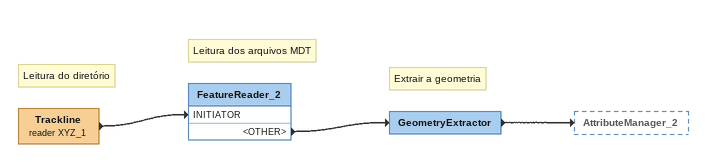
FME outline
Note: Leitura do diretório
Trackline (reader XYZ_1)
    -> FeatureReader_2 [INITIATOR]
Note: Leitura dos arquivos MDT
FeatureReader_2
    <OTHER> -> GeometryExtractor
Note: Extrair a geometria
GeometryExtractor
    -> AttributeManager_2
